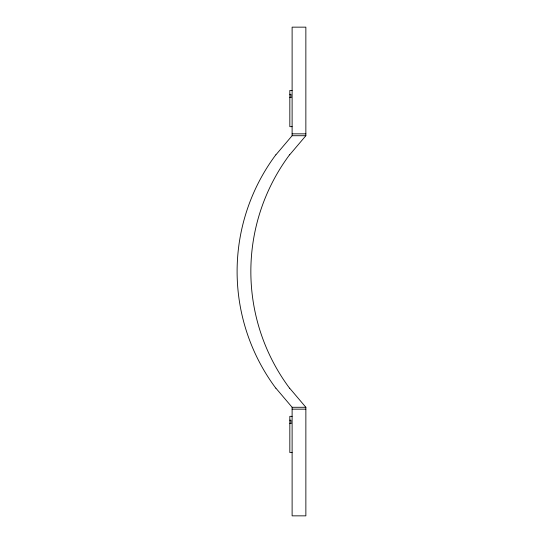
<?xml version="1.0" encoding="UTF-8"?>
<svg xmlns="http://www.w3.org/2000/svg" width="543" height="543" viewBox="0 0 543 543"><rect width="100%" height="100%" fill="white"/><g stroke="black" fill="none" stroke-linecap="round" stroke-linejoin="round"><path stroke-width="0.81" d="M275.892 154.836L292.114 135.716L292.114 27.15L305.858 27.15L305.858 135.716L289.636 154.836M292.114 90.45L289.826 90.45L289.826 126.662L292.114 126.662M289.826 94.312L290.973 94.312L290.973 97.686M289.826 97.509L290.973 97.509M292.114 133.843L305.858 133.843M292.114 135.716L305.858 135.716M292.114 407.284L305.865 407.284L305.865 515.85L292.114 515.85L292.114 407.284L275.892 388.164M292.12 409.157L305.858 409.157M292.114 416.338L289.826 416.338L289.826 452.55L292.114 452.55M289.826 420.201L290.973 420.201L290.973 423.574M289.826 423.397L290.973 423.397M289.636 388.164L305.865 407.284M275.824 388.204A195.249 195.249 0 0 1 275.824 154.796M289.568 388.204A195.249 195.249 0 0 1 289.568 154.796"/></g></svg>
